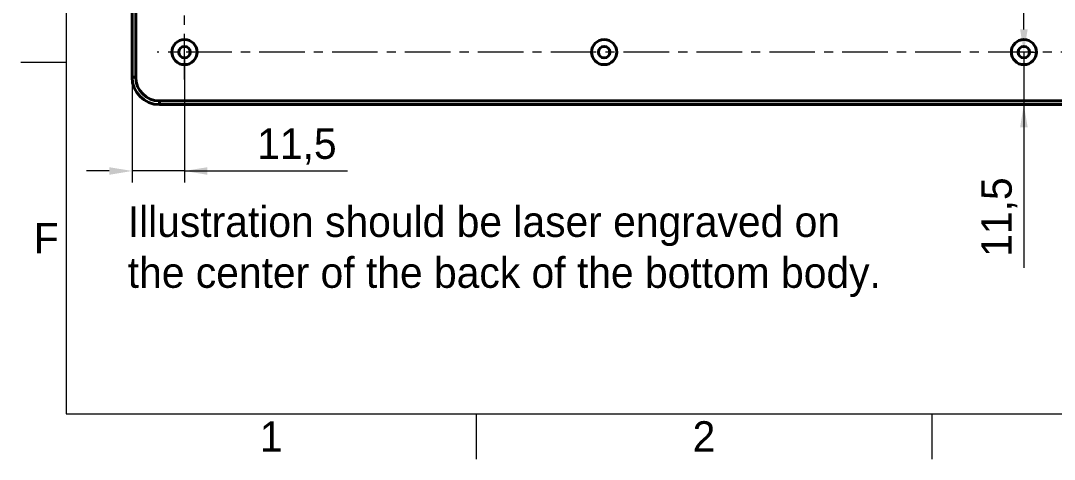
# Model space of a CAD drawing. Header units: millimetres. Extents: x 15 to 415, y 5 to 292.
# Drawn here: x 15 to 128.5, y 5 to 53.1 of the extents above; entities that cross this region are included whole.
import ezdxf

# ---------------------------------------------------------------- set-up
doc = ezdxf.new("R2010")
doc.units = ezdxf.units.MM
doc.linetypes.add('CenterLine', pattern=[8, 5, -1, 1, -1])
for name, color, linetype in [('Annotations', 7, 'Continuous'), ('Border', 7, 'Continuous'), ('Geometries', 7, 'Continuous')]:
    doc.layers.add(name, color=color, linetype=linetype)
doc.styles.add('Shapr0', font='txt', dxfattribs={"height": 3.3495})
doc.styles.add('Shapr1', font='txt', dxfattribs={"height": 3.3495})
doc.dimstyles.new('ISO-25', dxfattribs={"dimtxt": 2.5, "dimasz": 2.5, "dimexe": 1.25, "dimexo": 0.625, "dimtad": 1, "dimtxsty": 'Standard', "dimcen": 2.5, "dimadec": 0, "dimazin": 0, "dimtfac": 1, "dimtmove": 0, "dimatfit": 3, "dimfxl": 1, "dimarcsym": 0})

# ---------------------------------------------------------------- blocks, each defined once
blk = doc.blocks.new('*D4')
at = {"layer": 'Annotations', "color": 0, "linetype": 'Continuous', "lineweight": 15}
for p, q in [((125.11, 52.15), (125.11, 54.65)), ((125.11, 49.65), (125.11, 43.9)), ((125.74, 49.65), (126.36, 49.65)), ((125.11, 43.9), (125.11, 26)), ((125.11, 41.4), (125.11, 38.9))]:
    blk.add_line(p, q, dxfattribs=at)
at = {"layer": 'Annotations', "color": 0}
for points in [[(124.7, 52.15), (125.53, 52.15), (125.11, 49.65)], [(125.53, 41.4), (124.7, 41.4), (125.11, 43.9)]]:
    blk.add_solid(points, dxfattribs=at)
at = {"layer": 'Defpoints', "color": 0}
for p in [(125.11, 49.65), (30.23, 43.9), (125.11, 43.9)]:
    blk.add_point(p, dxfattribs=at)
at = {"layer": 'Annotations', "color": 0, "lineweight": 15, "insert": (122.42, 31.56), "char_height": 3.349, "attachment_point": 5, "rotation": 90, "style": 'Shapr1'}
blk.add_mtext('\\A1;11,5', dxfattribs=at)
blk = doc.blocks.new('*D5')
at = {"layer": 'Annotations', "color": 0, "linetype": 'Continuous', "lineweight": 15}
for p, q in [((32.98, 49.03), (32.98, 35.37)), ((27.23, 46.28), (27.23, 35.37)), ((24.73, 36.62), (22.23, 36.62)), ((32.98, 36.62), (27.23, 36.62)), ((32.98, 36.62), (50.88, 36.62)), ((35.48, 36.62), (37.98, 36.62))]:
    blk.add_line(p, q, dxfattribs=at)
at = {"layer": 'Annotations', "color": 0}
for points in [[(24.73, 36.2), (24.73, 37.03), (27.23, 36.62)], [(35.48, 37.03), (35.48, 36.2), (32.98, 36.62)]]:
    blk.add_solid(points, dxfattribs=at)
at = {"layer": 'Defpoints', "color": 0}
for p in [(32.98, 49.65), (27.23, 46.9), (27.23, 36.62)]:
    blk.add_point(p, dxfattribs=at)
at = {"layer": 'Annotations', "color": 0, "lineweight": 15, "insert": (45.32, 39.31), "char_height": 3.349, "attachment_point": 5, "rotation": 0, "style": 'Shapr1'}
blk.add_mtext('\\A1;11,5', dxfattribs=at)

msp = doc.modelspace()

# ---------------------------------------------------------------- linework, layer by layer
at = {"layer": 'Annotations', "linetype": 'CenterLine', "lineweight": 15}
for p, q in [((32.9817, 46.6521), (32.9817, 111.7796)), ((174.1792, 49.6521), (29.9817, 49.6521))]:
    msp.add_line(p, q, dxfattribs=at)
at = {"layer": 'Border', "linetype": 'Continuous', "lineweight": 15}
for p, q in [((20, 287), (20, 10)), ((20, 48.5), (15, 48.5)), ((20, 10), (410, 10)), ((65, 10), (65, 5)), ((115, 10), (115, 5))]:
    msp.add_line(p, q, dxfattribs=at)
at = {"layer": 'Geometries', "linetype": 'Continuous', "lineweight": 40}
for p, q in [((27.2311, 46.9011), (27.2311, 111.5376)), ((27.6311, 111.5376), (27.6311, 46.9011)), ((27.6311, 46.9011), (27.2311, 46.9011)), ((30.2311, 44.3011), (173.9286, 44.3012)), ((30.2311, 44.3011), (30.2311, 43.9011)), ((173.9286, 43.9012), (30.2311, 43.9011))]:
    msp.add_line(p, q, dxfattribs=at)
for centre, radius in [((32.9817, 49.6521), 1.375), ((32.9817, 49.6521), 0.625), ((79.0475, 49.6521), 1.375), ((79.0475, 49.6521), 0.625), ((125.1133, 49.6521), 1.375), ((125.1133, 49.6521), 0.625)]:
    msp.add_circle(centre, radius, dxfattribs=at)
for radius in [3, 2.6]:
    msp.add_arc((30.2311, 46.9011), radius, 180.000005, 270.000005, dxfattribs=at)

# ---------------------------------------------------------------- texts
at = {"layer": 'Annotations', "linetype": 'Continuous', "lineweight": 15, "insert": (26.7528, 32.736), "char_height": 2.512125, "width": 84.66672, "attachment_point": 1}
msp.add_mtext('{\\fSF-Mono-Regular-Extended.ttf|b0|i0|c0|p0;\\H1.333333x;Illustration should be laser engraved on the center of the back of the bottom body.}', dxfattribs=at)
at = {"layer": 'Border', "linetype": 'Continuous', "lineweight": 15, "char_height": 3.3495, "width": 3.3495, "style": 'Shapr0'}
for s, insert, attachment_point in [('F', (19.1747, 29.25), 6), ('1', (42.5, 9.1747), 2), ('2', (90, 9.1747), 2)]:
    msp.add_mtext(s, dxfattribs=dict(at, insert=insert, attachment_point=attachment_point))

# ---------------------------------------------------------------- dimensions: what is measured, and where the dimension line sits
at = {"layer": 'Annotations', "linetype": 'Continuous', "lineweight": 15}
for base, p1, p2, angle, override, picture, middle in [((125.1133, 43.9012), (125.1133, 49.6521), (30.2311, 43.9011), 270.000005, {"dimscale": 1, "dimgap": 0.7, "dimdec": 2, "dimlfac": 2, "dimrnd": 0.01, "dimzin": 8, "dimdsep": 44, "dimtxsty": 'Shapr1', "dimse1": 0, "dimse2": 1, "dimadec": 2, "dimtol": 0, "dimlim": 0, "dimtp": 0, "dimtm": 0, "dimtfac": 0.6, "dimtdec": 8, "dimfrac": 2, "dimtolj": 1, "dimlwd": 15, "dimlwe": 15}, '*D4', (125.1133, 31.5642)), ((27.2311, 36.6159), (32.9817, 49.6521), (27.2311, 46.9011), 180.000005, {"dimscale": 1, "dimgap": 0.7, "dimdec": 2, "dimlfac": 2, "dimrnd": 0.01, "dimzin": 8, "dimdsep": 44, "dimtxsty": 'Shapr1', "dimse1": 0, "dimse2": 0, "dimadec": 2, "dimtol": 0, "dimlim": 0, "dimtp": 0, "dimtm": 0, "dimtfac": 0.6, "dimtdec": 8, "dimfrac": 2, "dimtolj": 1, "dimlwd": 15, "dimlwe": 15}, '*D5', (45.3186, 36.6159))]:
    dim = msp.add_linear_dim(base=base, p1=p1, p2=p2, angle=angle, dimstyle='ISO-25', override=override, dxfattribs=at)
    dim.commit()
    dim.dimension.update_dxf_attribs({"geometry": picture, "text_midpoint": middle, "dimtype": 160})

doc.saveas('drawing.dxf')
